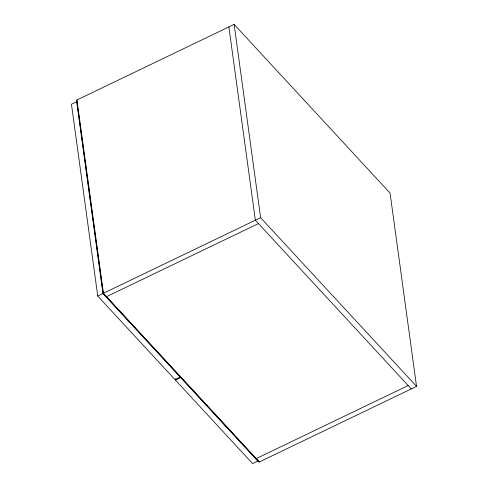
<?xml version="1.0" encoding="UTF-8"?>
<svg xmlns="http://www.w3.org/2000/svg" width="488" height="488" viewBox="0 0 488 488"><rect width="100%" height="100%" fill="white"/><g stroke="black" fill="none" stroke-linecap="round" stroke-linejoin="round"><path stroke-width="0.73" d="M234.13 24.4L76.671 100.119L103.145 293.404L259.079 462.099L416.545 386.386L390.065 193.096L234.13 24.4L260.61 217.685L416.545 386.386M97.728 296.027L102.98 293.501L76.707 101.705L71.455 104.231L97.728 296.027L174.917 379.53L180.17 377.01L102.98 293.501M103.145 293.404L260.61 217.685M106.262 296.777L258.481 223.583M175.436 380.097L180.688 377.572L257.871 461.075L252.625 463.6L175.436 380.097L175.229 378.584M255.962 458.726L408.175 385.532M411.293 388.905L255.358 220.21L228.884 26.925M259.372 461.959L103.438 293.264L76.958 99.979M257.664 459.568L257.871 461.075"/></g></svg>
